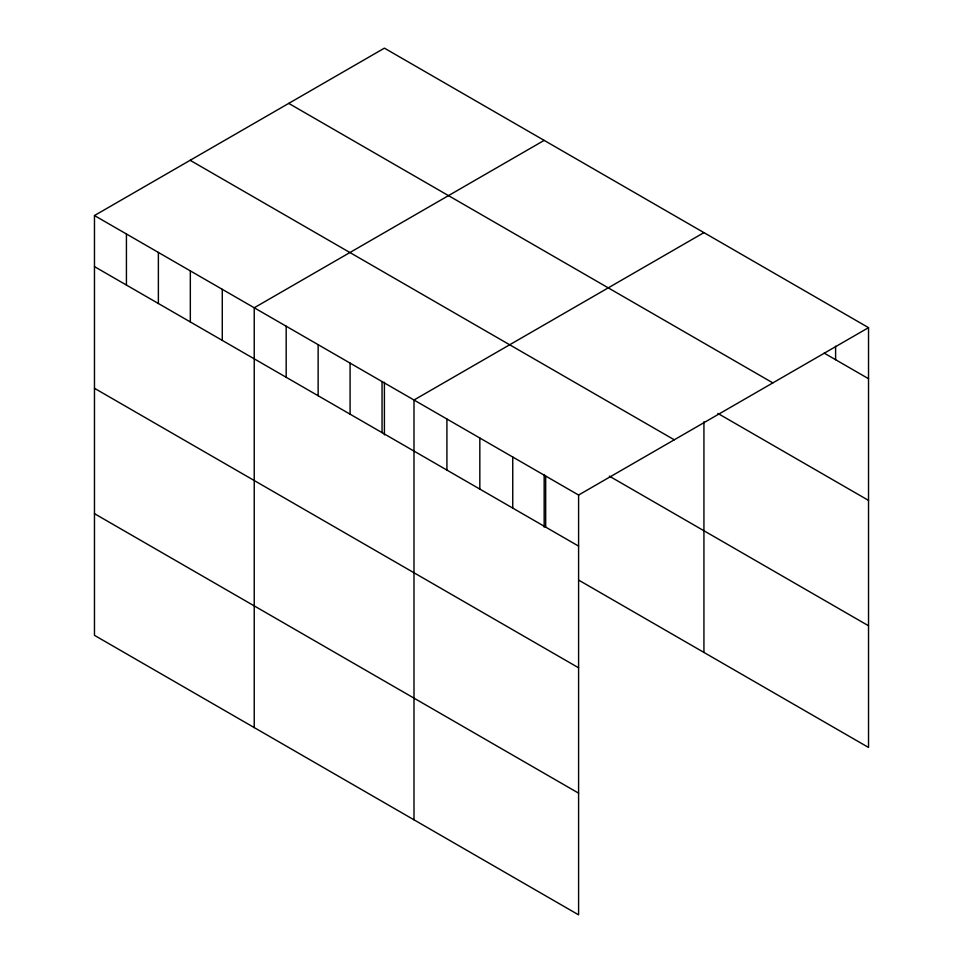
<?xml version="1.0" encoding="UTF-8"?>
<svg xmlns="http://www.w3.org/2000/svg" width="963" height="963" viewBox="0 0 963 963"><rect width="100%" height="100%" fill="white"/><g stroke="black" fill="none" stroke-linecap="round" stroke-linejoin="round"><path stroke-width="1.44" d="M94.47 215.543L578.594 495.042L578.594 914.85L94.47 635.351L94.47 215.543L384.406 48.15L868.53 327.649L868.53 747.457L578.679 580.111M544.167 140.381L254.232 307.775L254.232 727.583M703.929 232.625L413.994 400.018L413.994 819.814M578.594 495.042L868.53 327.649M824.208 353.132L868.53 378.712M288.731 103.39L772.844 382.889M717.856 413.416L868.53 500.399M190.156 160.303L674.269 439.802M609.35 476.143L868.53 625.769M94.47 266.607L578.594 546.105M94.47 388.294L578.594 667.792M94.47 513.664L578.594 793.163M835.607 346.186L835.607 359.705M703.929 421.782L703.929 652.433M545.672 476.035L545.672 527.098M544.167 474.566L544.167 527.146M512.749 457.028L512.749 508.091M479.827 438.021L479.827 489.084M446.916 419.025L446.916 470.076M384.406 382.323L384.406 434.903M382.046 381.565L382.046 432.628M350.087 363.123L350.087 414.186M318.139 344.67L318.139 395.733M286.18 326.228L286.18 377.291M222.284 289.333L222.284 340.396M190.325 270.88L190.325 321.943M158.377 252.438L158.377 303.501M126.43 233.985L126.43 285.048"/></g></svg>
